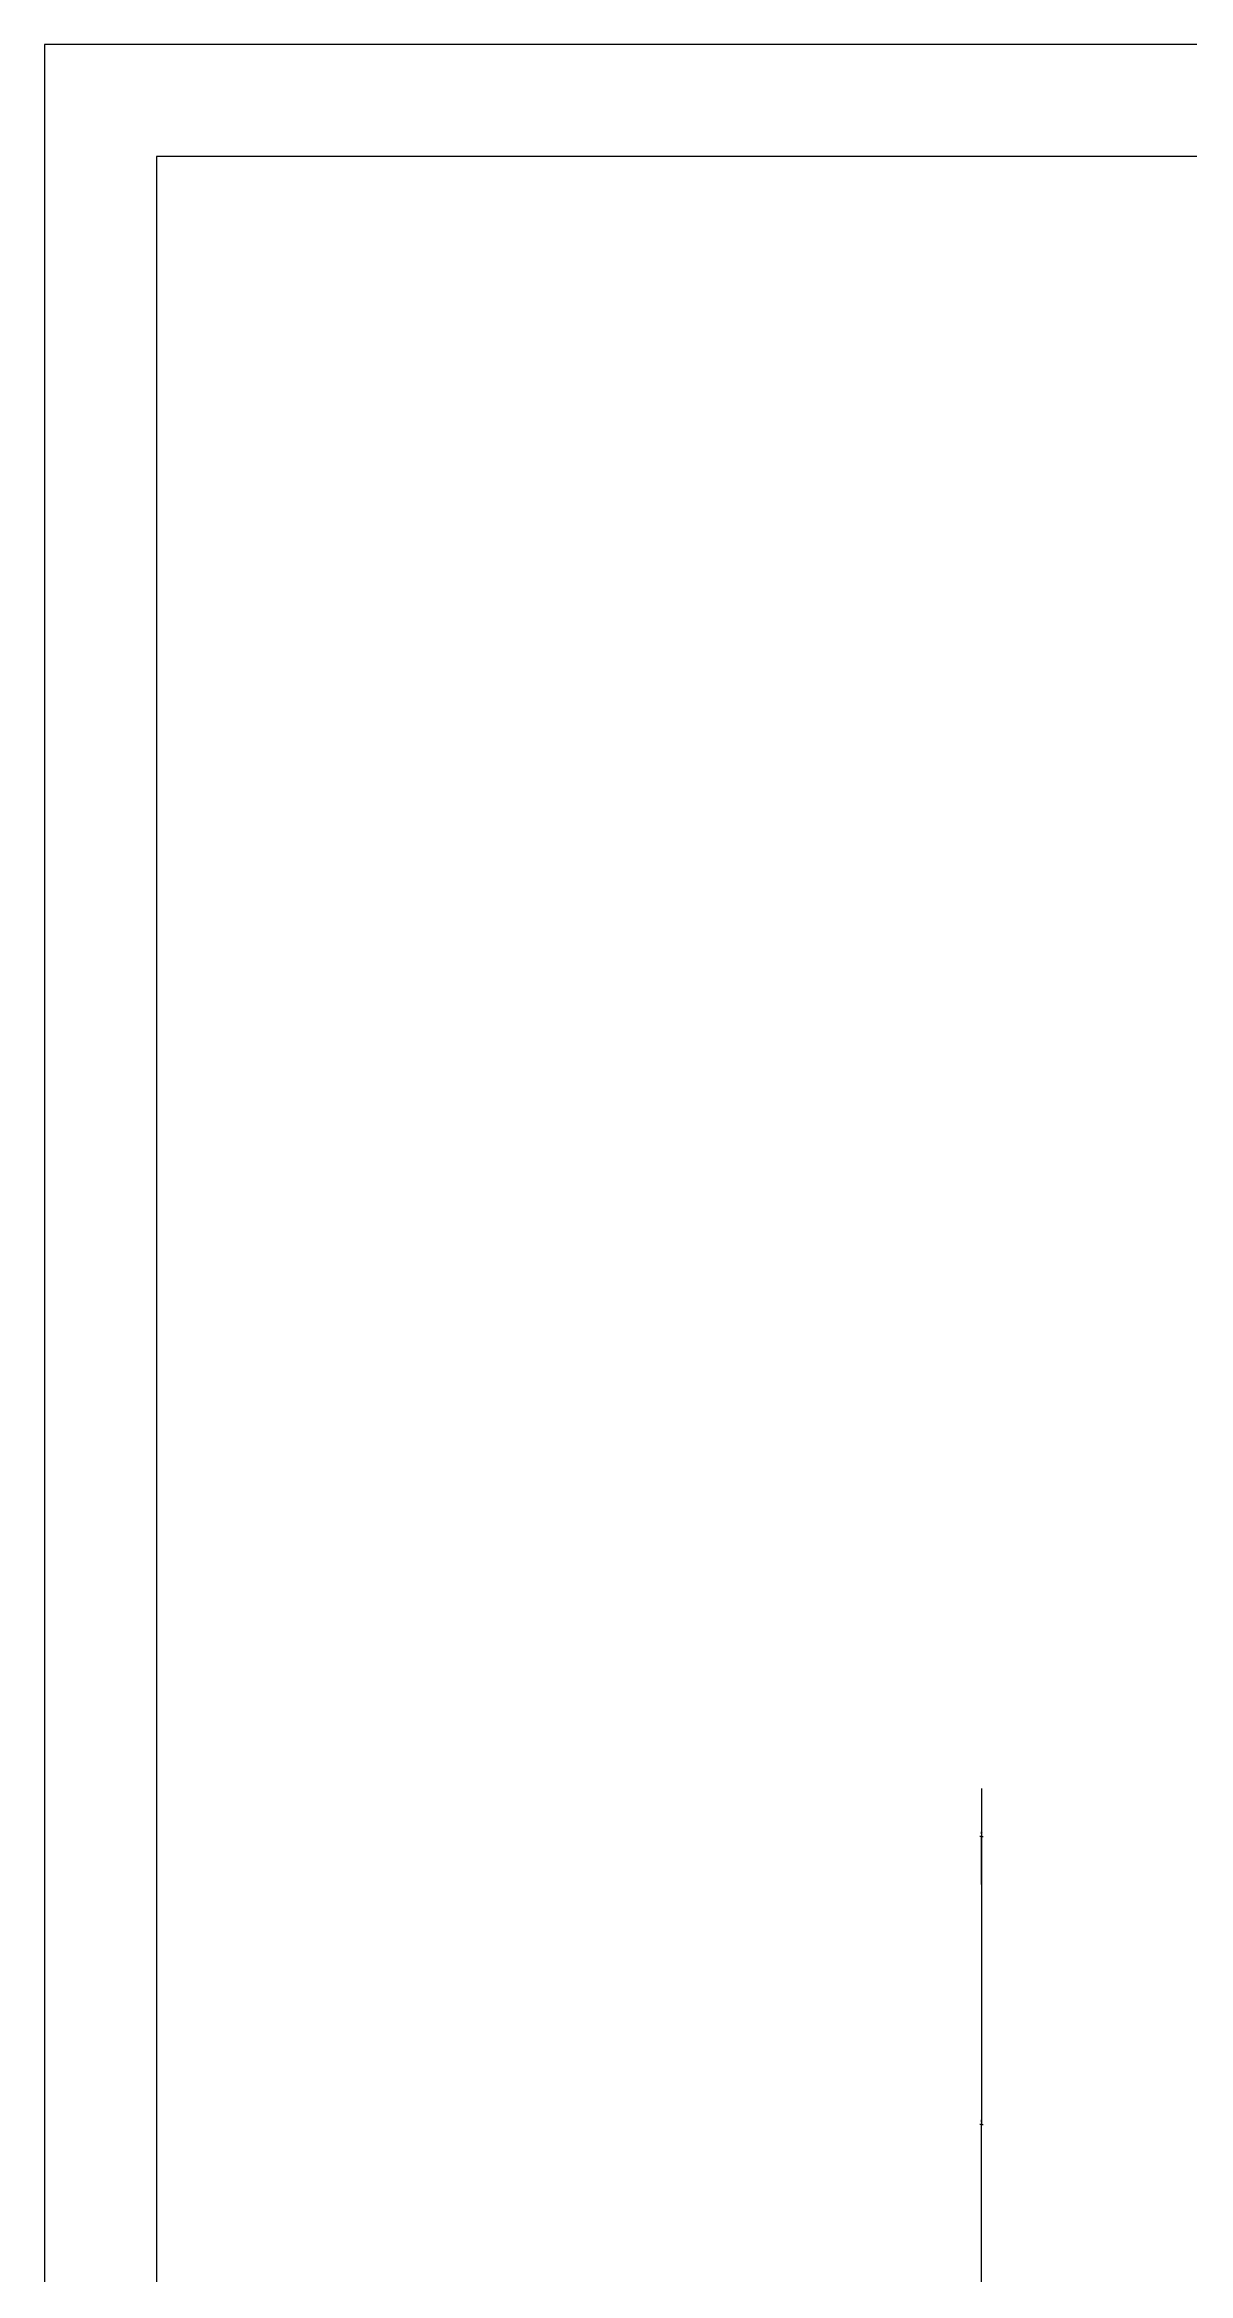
# Model space of a CAD drawing. Header units: metres. Extents: x 0 to 2940, y 0 to 2079.
# Drawn here: x 0 to 357, y 1383 to 2079 of the extents above; entities that cross this region are included whole.
import ezdxf

# ---------------------------------------------------------------- set-up
doc = ezdxf.new("R2010")
doc.units = ezdxf.units.M
doc.layers.add('图层1', color=8, linetype='Continuous')
doc.layers.add('图框', color=5, linetype='Continuous')
doc.dimstyles.get("Standard").update_dxf_attribs({"dimtxt": 2.5, "dimasz": 2.5, "dimexe": 1.25, "dimexo": 0.625, "dimtad": 1, "dimcen": 2.5, "dimazin": 3, "dimtfac": 1, "dimtmove": 0, "dimatfit": 3})

# ---------------------------------------------------------------- blocks, each defined once
blk = doc.blocks.new('_CLOSEDFILLED')
at = {"color": 0, "linetype": 'BYBLOCK'}
blk.add_solid([(-1, 0.2), (0, 0), (-1, -0.2)], dxfattribs=at)
blk = doc.blocks.new('*D1')
for p, q in [((292.71, 1504.2), (292.71, 1429.2)), ((292.46, 1429.2), (292.21, 1429.2)), ((292.71, 1354.2), (292.71, 1429.2)), ((292.71, 1429.2), (292.71, 1429.2)), ((292.96, 1429.2), (293.21, 1429.2))]:
    blk.add_line(p, q)
at = {"layer": 'Defpoints'}
for p in [(292.71, 1504.2), (292.71, 1429.2), (292.71, 1354.2)]:
    blk.add_point(p, dxfattribs=at)
at = {"xscale": 0.25, "yscale": 0.25}
blk.add_blockref('_CLOSEDFILLED', (292.71, 1429.2), dxfattribs=at)
at = {"xscale": 0.25, "yscale": 0.25, "rotation": 180}
blk.add_blockref('_CLOSEDFILLED', (292.71, 1429.2), dxfattribs=at)
at = {"insert": (292.71, 1430.325), "char_height": 1, "attachment_point": 5}
blk.add_mtext('0', dxfattribs=at)
blk = doc.blocks.new('*D7')
for p, q in [((292.71, 1534.2), (292.71, 1519.2)), ((292.46, 1519.2), (292.21, 1519.2)), ((292.71, 1504.2), (292.71, 1519.2)), ((292.71, 1519.2), (292.71, 1519.2)), ((292.96, 1519.2), (293.21, 1519.2))]:
    blk.add_line(p, q)
at = {"layer": 'Defpoints'}
for p in [(292.71, 1534.2), (292.71, 1519.2), (292.71, 1504.2)]:
    blk.add_point(p, dxfattribs=at)
at = {"xscale": 0.25, "yscale": 0.25}
blk.add_blockref('_CLOSEDFILLED', (292.71, 1519.2), dxfattribs=at)
at = {"xscale": 0.25, "yscale": 0.25, "rotation": 180}
blk.add_blockref('_CLOSEDFILLED', (292.71, 1519.2), dxfattribs=at)
at = {"insert": (292.71, 1520.325), "char_height": 1, "attachment_point": 5}
blk.add_mtext('0', dxfattribs=at)
blk = doc.blocks.new('*D8')
for p, q in [((292.71, 1534.2), (292.71, 1429.2)), ((292.46, 1429.2), (292.21, 1429.2)), ((292.71, 1324.2), (292.71, 1429.2)), ((292.71, 1429.2), (292.71, 1429.2)), ((292.96, 1429.2), (293.21, 1429.2))]:
    blk.add_line(p, q)
at = {"layer": 'Defpoints'}
for p in [(292.71, 1534.2), (292.71, 1429.2), (292.71, 1324.2)]:
    blk.add_point(p, dxfattribs=at)
at = {"xscale": 0.25, "yscale": 0.25}
blk.add_blockref('_CLOSEDFILLED', (292.71, 1429.2), dxfattribs=at)
at = {"xscale": 0.25, "yscale": 0.25, "rotation": 180}
blk.add_blockref('_CLOSEDFILLED', (292.71, 1429.2), dxfattribs=at)
at = {"insert": (292.71, 1430.325), "char_height": 1, "attachment_point": 5}
blk.add_mtext('0', dxfattribs=at)

msp = doc.modelspace()

# ---------------------------------------------------------------- linework, layer by layer
at = {"layer": '图层1'}
for p, q in [((0, 2079), (0, 0)), ((2940, 2079), (0, 2079))]:
    msp.add_line(p, q, dxfattribs=at)
at = {"layer": '图框'}
for p, q in [((2905, 2044), (35, 2044)), ((35, 2044), (35, 35))]:
    msp.add_line(p, q, dxfattribs=at)

# ---------------------------------------------------------------- dimensions: what is measured, and where the dimension line sits
for base, p1, p2, picture, middle in [((292.71, 1519.2), (292.71, 1534.2), (292.71, 1504.2), '*D7', (292.71, 1520.325)), ((292.71, 1429.2), (292.71, 1534.2), (292.71, 1324.2), '*D8', (292.71, 1430.325)), ((292.71, 1429.2), (292.71, 1504.2), (292.71, 1354.2), '*D1', (292.71, 1430.325))]:
    dim = msp.add_linear_dim(base=base, p1=p1, p2=p2, dimstyle='Standard')
    dim.commit()
    dim.dimension.update_dxf_attribs({"geometry": picture, "text_midpoint": middle})

doc.saveas('drawing.dxf')
